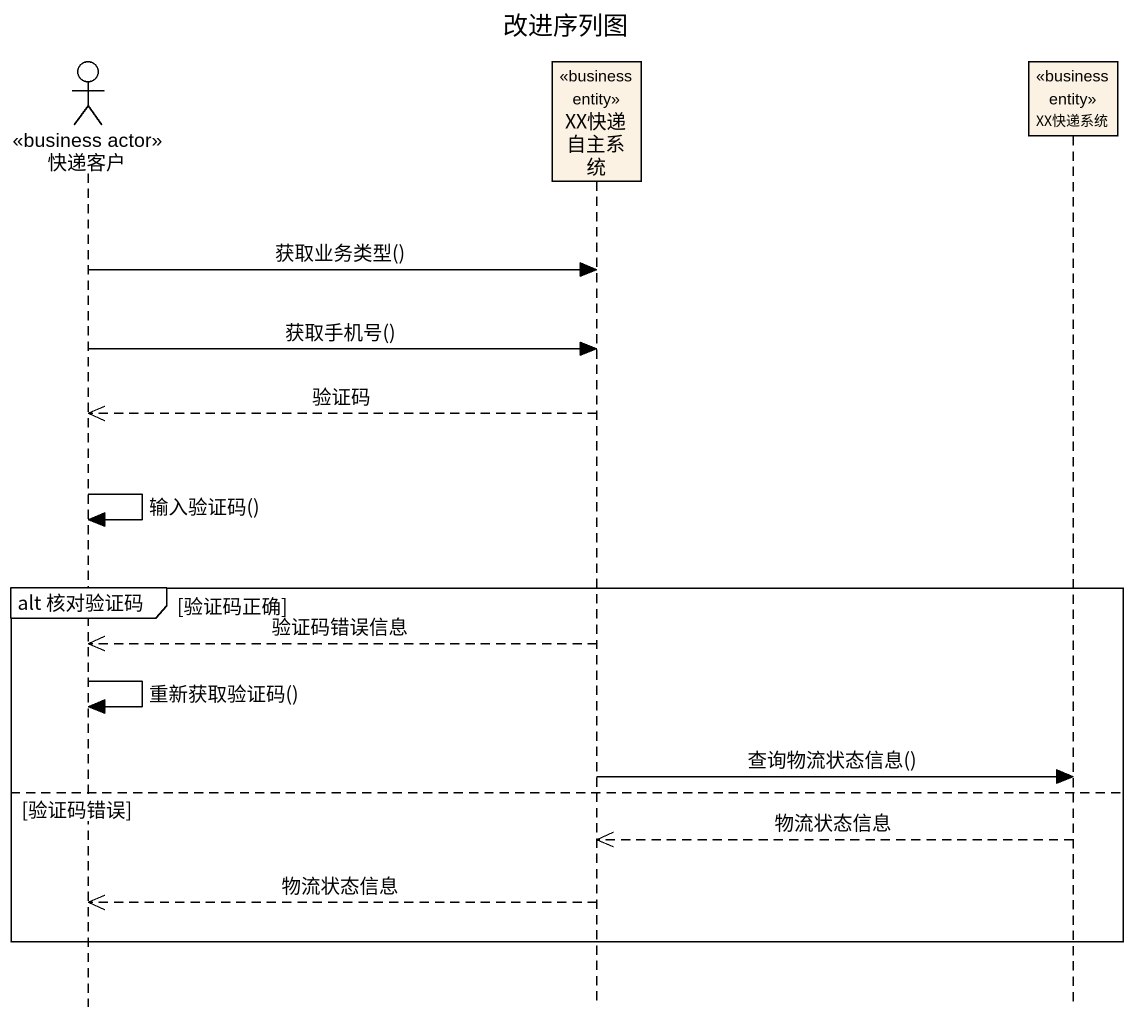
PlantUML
@startuml
title 改进序列图
hide footbox
actor 快递客户 <<business actor>>
participant XX快递自主系统 <<business entity>>
participant XX快递系统 <<business entity>>

快递客户 -> XX快递自主系统 : 获取业务类型()
快递客户 -> XX快递自主系统 : 获取手机号()
XX快递自主系统 -->> 快递客户 : 验证码
快递客户 -> 快递客户 : 输入验证码()
group alt 核对验证码 [验证码正确]
  XX快递自主系统 -->> 快递客户 : 验证码错误信息
  快递客户 -> 快递客户 : 重新获取验证码()
  XX快递自主系统 -> XX快递系统 : 查询物流状态信息()
else 验证码错误
  XX快递系统 -->> XX快递自主系统 : 物流状态信息
  XX快递自主系统 -->> 快递客户 : 物流状态信息
end
@enduml
